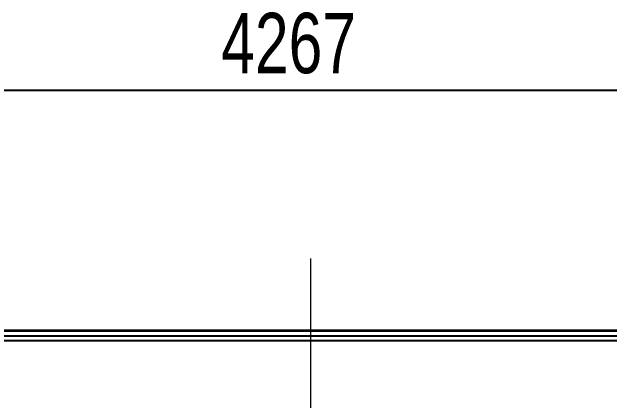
# Model space of a CAD drawing. Header units: millimetres. Extents: x 1293 to 41893, y 1011 to 26911.
# Drawn here: x 24026 to 25014, y 8650 to 9293 of the extents above; entities that cross this region are included whole.
import ezdxf

# ---------------------------------------------------------------- set-up
doc = ezdxf.new("R2010")
doc.units = ezdxf.units.MM
doc.header["$LTSCALE"] = 50
doc.linetypes.add('CENTERX2', pattern=[20.32, 12.7, -2.54, 2.54, -2.54])
doc.layers.add('CAPA_1', color=7, linetype='Continuous')
doc.styles.add('SLDTEXTSTYLE0', font='TXT', dxfattribs={"width": 0.75})
doc.dimstyles.new('SLDDIMSTYLE0', dxfattribs={"dimtxt": 100, "dimasz": 100, "dimexe": 0, "dimexo": 0.0625, "dimgap": 25, "dimtad": 2, "dimdec": 0, "dimlfac": 1.5, "dimrnd": 1e-09, "dimzin": 12, "dimdsep": 46, "dimtxsty": 'SLDTEXTSTYLE0', "dimsah": 1, "dimcen": 0.09, "dimadec": 0, "dimazin": 3, "dimtfac": 1, "dimtdec": 0, "dimtofl": 0, "dimtmove": 0, "dimatfit": 3, "dimfxl": 1, "dimfrac": 2, "dimtolj": 1, "dimtzin": 12, "dimarcsym": 0})

# ---------------------------------------------------------------- blocks, each defined once
blk = doc.blocks.new('_D_28')
at = {"layer": 'CAPA_1', "transparency": 16777216}
for p, q in [((23097.89, 7144.96), (23097.89, 9212.28)), ((25942.46, 7144.96), (25942.46, 9212.28)), ((25942.46, 9162.28), (23097.89, 9162.28))]:
    blk.add_line(p, q, dxfattribs=at)
for points in [[(23097.89, 9162.28), (23197.89, 9146.89), (23197.89, 9177.66)], [(25942.46, 9162.28), (25842.46, 9177.66), (25842.46, 9146.89)]]:
    blk.add_solid(points, dxfattribs=at)
at = {"layer": 'CAPA_1', "transparency": 16777216, "insert": (24372.4, 9291.18), "char_height": 100, "attachment_point": 1, "style": 'SLDTEXTSTYLE0'}
blk.add_mtext('4267', dxfattribs=at)

msp = doc.modelspace()

# ---------------------------------------------------------------- linework, layer by layer
at = {"color": 7, "linetype": 'Continuous', "lineweight": 25}
for p, q in [((23365.3979293, 8765.6463094), (25674.9541303, 8765.6463094)), ((23365.3979293, 8764.6027349), (25674.9541303, 8764.6027349)), ((23371.8513631, 8755.8835172), (25671.8513631, 8755.8835172)), ((23379.3020298, 8748.4328505), (25664.4006965, 8748.4328505))]:
    msp.add_line(p, q, dxfattribs=at)
at = {"layer": 'CAPA_1', "linetype": 'CENTERX2', "lineweight": 18, "ltscale": 0.666667}
msp.add_line((24520.1760298, 8884.2682552), (24520.1760298, 4783.8029069), dxfattribs=at)

# ---------------------------------------------------------------- dimensions: what is measured, and where the dimension line sits
at = {"layer": 'CAPA_1'}
dim = msp.add_linear_dim(base=(23097.8900298, 9162.2750488), p1=(25942.4620298, 7081.4622403), p2=(23097.8900298, 7081.4622403), dimstyle='SLDDIMSTYLE0', dxfattribs=at)
dim.commit()
dim.dimension.update_dxf_attribs({"geometry": '_D_28', "text_midpoint": (24520.1760298, 9162.2750488), "dimtype": 160})

doc.saveas('drawing.dxf')
